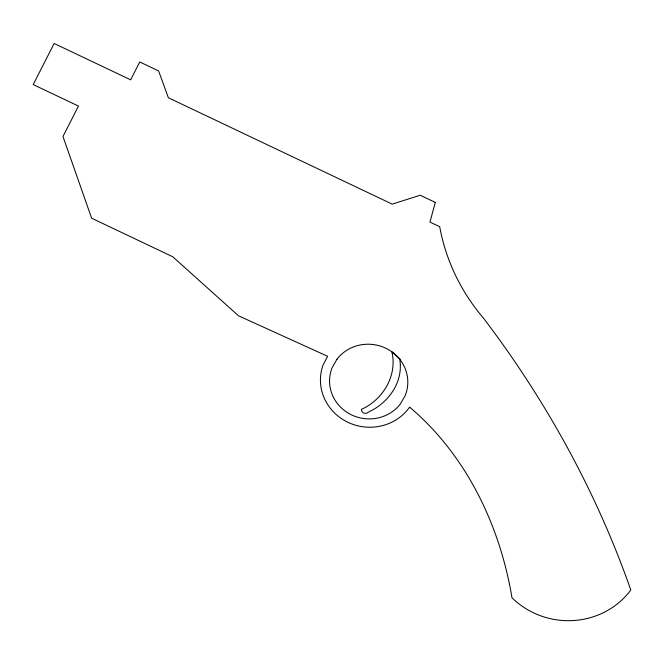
<?xml version="1.0" encoding="UTF-8"?>
<svg xmlns="http://www.w3.org/2000/svg" width="664" height="664" viewBox="0 0 664 664"><rect width="100%" height="100%" fill="white"/><g stroke="black" fill="none" stroke-linecap="round" stroke-linejoin="round"><path stroke-width="1" d="M400.292 364.453C401.305 385.303 386.738 403.787 368.346 412.128A3.934 3.752 9.1 0 1 361.415 409.356C383.062 399.728 397.587 375.409 391.835 351.746L399.894 358.859L400.292 364.453M435.285 202.404L429.957 222.066L439.709 226.698A204.454 194.652 9.1 0 0 483.658 318.355C546.157 400.691 596.621 492.356 630.8 589.989A77.572 73.853 9.1 0 1 511.977 597.749C499.95 525.415 466.244 454.998 409.622 407.123A48.738 46.405 9.1 0 1 347.629 422.146A48.738 46.405 9.1 0 1 323.003 365.208L327.601 356.286L238.467 315.773L172.731 256.752L91.624 218.207L62.972 136.493L78.468 106.082L33.2 84.569L54.141 43.475L130.65 79.829L139.747 61.968L158.613 70.924L168.374 97.757L392.233 204.138L420.196 195.233L435.285 202.404M336.988 359.199L332.133 367.707A39.176 37.3 9.1 0 0 350.069 414.137A39.176 37.3 9.1 0 0 400.384 403.928L405.239 395.42A39.176 37.3 9.1 0 0 387.303 348.99A39.176 37.3 9.1 0 0 336.988 359.199"/></g></svg>
